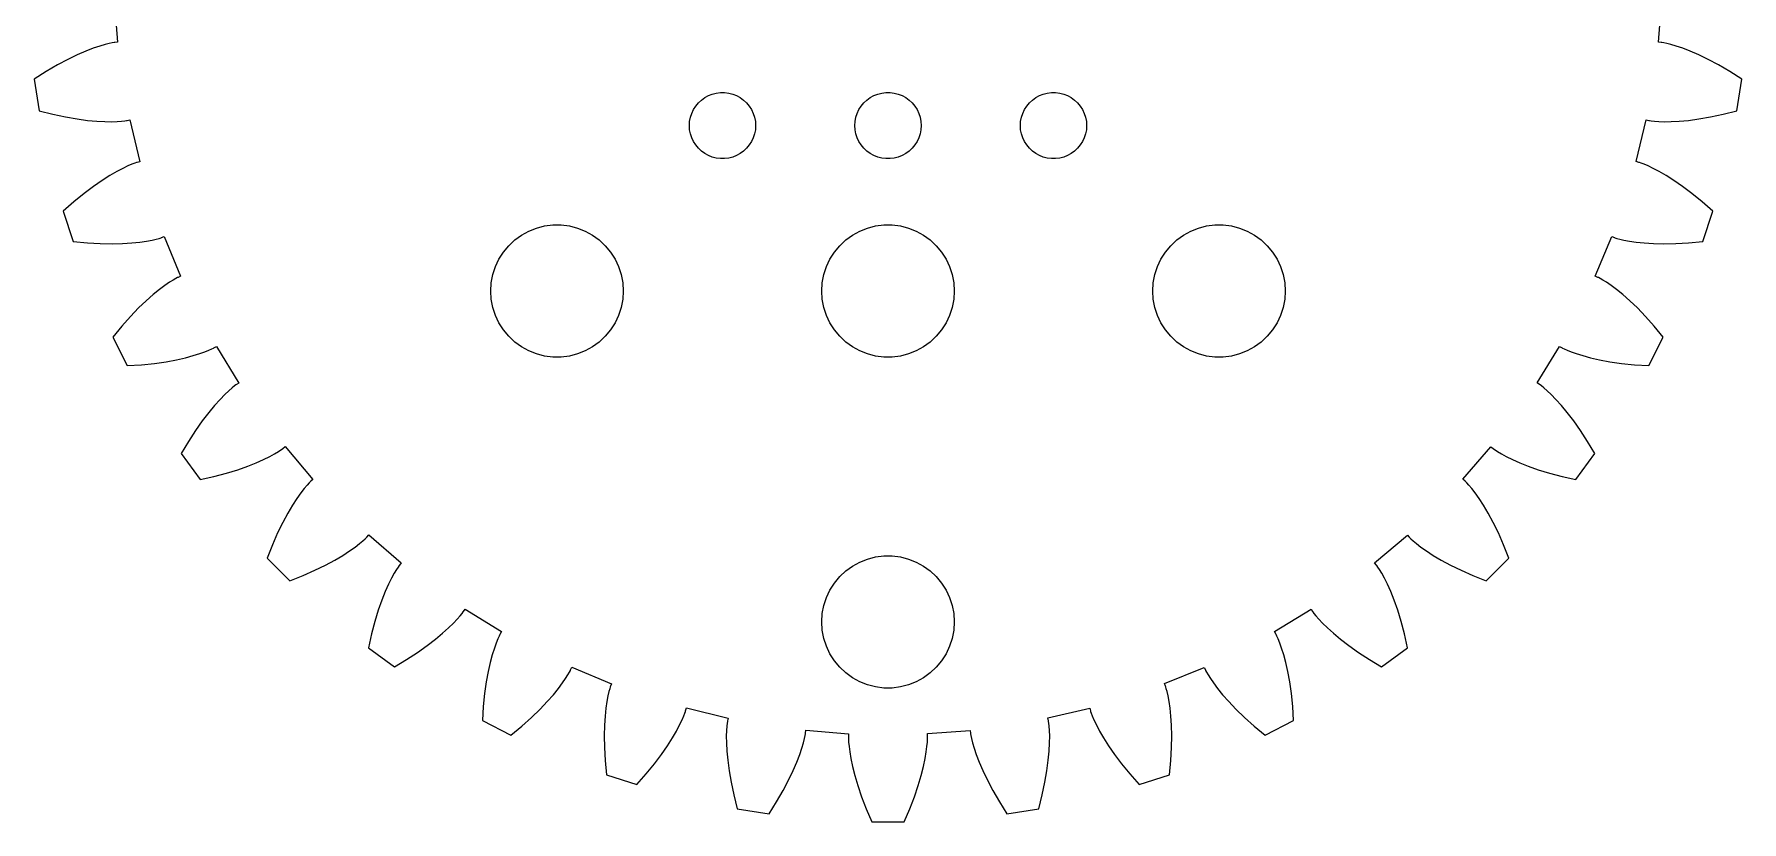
# Model space of a CAD drawing. Header units: metres. Extents: x -39 to 39, y 71 to 259.
# Drawn here: x -38.7 to 38.7, y 180.9 to 216.6 of the extents above; entities that cross this region are included whole.
import ezdxf

# ---------------------------------------------------------------- set-up
doc = ezdxf.new("R2010")
doc.units = ezdxf.units.M

msp = doc.modelspace()

# ---------------------------------------------------------------- linework, layer by layer
for p, q in [((-35.063, 218.216), (-34.9168, 216.276)), ((34.9104, 216.277), (35.0694, 218.216)), ((-36.0118, 215.999), (-36.352, 215.868)), ((-35.7198, 216.098), (-36.0118, 215.999)), ((-35.4778, 216.169), (-35.7198, 216.098)), ((-35.2876, 216.217), (-35.4778, 216.169)), ((-35.1505, 216.246), (-35.2876, 216.217)), ((-35.0676, 216.26), (-35.1505, 216.246)), ((-35.0398, 216.263), (-35.0676, 216.26)), ((-34.9168, 216.276), (-35.0398, 216.263)), ((35.0398, 216.263), (34.9104, 216.277)), ((35.0676, 216.26), (35.0398, 216.263)), ((35.1505, 216.246), (35.0676, 216.26)), ((35.2876, 216.217), (35.1505, 216.246)), ((35.4778, 216.169), (35.2876, 216.217)), ((35.7198, 216.098), (35.4778, 216.169)), ((36.0118, 215.999), (35.7198, 216.098)), ((36.352, 215.868), (36.0118, 215.999)), ((-37.6391, 215.249), (-38.1483, 214.953)), ((-37.1682, 215.497), (-37.6391, 215.249)), ((-36.7382, 215.702), (-37.1682, 215.497)), ((-36.352, 215.868), (-36.7382, 215.702)), ((36.7382, 215.702), (36.352, 215.868)), ((37.1682, 215.497), (36.7382, 215.702)), ((37.6391, 215.249), (37.1682, 215.497)), ((38.1483, 214.953), (37.6391, 215.249)), ((-38.1483, 214.953), (-38.6926, 214.608)), ((-38.6926, 214.608), (-38.465, 213.171)), ((38.6926, 214.608), (38.1483, 214.953)), ((38.465, 213.171), (38.6926, 214.608)), ((-8.59344, 213.527), (-8.45613, 213.656)), ((-8.45613, 213.656), (-8.30373, 213.766)), ((-8.30373, 213.766), (-8.13866, 213.857)), ((-8.13866, 213.857), (-7.96352, 213.927)), ((-7.96352, 213.927), (-7.78107, 213.973)), ((-7.78107, 213.973), (-7.59418, 213.997)), ((-7.59418, 213.997), (-7.40581, 213.997)), ((-7.40581, 213.997), (-7.21892, 213.973)), ((-7.21892, 213.973), (-7.03647, 213.927)), ((-7.03647, 213.927), (-6.86133, 213.857)), ((-6.86133, 213.857), (-6.69626, 213.766)), ((-6.69626, 213.766), (-6.54385, 213.656)), ((-6.54385, 213.656), (-6.40654, 213.527)), ((-1.09344, 213.527), (-0.956131, 213.656)), ((-0.956131, 213.656), (-0.803726, 213.766)), ((-0.803726, 213.766), (-0.638657, 213.857)), ((-0.638657, 213.857), (-0.463516, 213.927)), ((-0.463516, 213.927), (-0.281067, 213.973)), ((-0.281067, 213.973), (-0.094177, 213.997)), ((-0.094177, 213.997), (0.094177, 213.997)), ((0.094177, 213.997), (0.281067, 213.973)), ((0.281067, 213.973), (0.463516, 213.927)), ((0.463516, 213.927), (0.638657, 213.857)), ((0.638657, 213.857), (0.803726, 213.766)), ((0.803726, 213.766), (0.956131, 213.656)), ((0.956131, 213.656), (1.09344, 213.527)), ((6.40654, 213.527), (6.54385, 213.656)), ((6.54385, 213.656), (6.69626, 213.766)), ((6.69626, 213.766), (6.86133, 213.857)), ((6.86133, 213.857), (7.03647, 213.927)), ((7.03647, 213.927), (7.21892, 213.973)), ((7.21892, 213.973), (7.40581, 213.997)), ((7.40581, 213.997), (7.59418, 213.997)), ((7.59418, 213.997), (7.78107, 213.973)), ((7.78107, 213.973), (7.96352, 213.927)), ((7.96352, 213.927), (8.13866, 213.857)), ((8.13866, 213.857), (8.30373, 213.766)), ((8.30373, 213.766), (8.45613, 213.656)), ((8.45613, 213.656), (8.59344, 213.527)), ((-38.465, 213.171), (-37.8407, 213.011)), ((-37.8407, 213.011), (-37.2652, 212.888)), ((-37.2652, 212.888), (-36.7405, 212.797)), ((-8.98816, 212.688), (-8.95287, 212.873)), ((-8.95287, 212.873), (-8.89465, 213.052)), ((-8.89465, 213.052), (-8.81445, 213.223)), ((-8.81445, 213.223), (-8.71352, 213.382)), ((-8.71352, 213.382), (-8.59344, 213.527)), ((-6.40654, 213.527), (-6.28647, 213.382)), ((-6.28647, 213.382), (-6.18553, 213.223)), ((-6.18553, 213.223), (-6.10533, 213.052)), ((-6.10533, 213.052), (-6.04712, 212.873)), ((-6.04712, 212.873), (-6.01183, 212.688)), ((-1.48816, 212.688), (-1.45287, 212.873)), ((-1.45287, 212.873), (-1.39465, 213.052)), ((-1.39465, 213.052), (-1.31445, 213.223)), ((-1.31445, 213.223), (-1.21352, 213.382)), ((-1.21352, 213.382), (-1.09344, 213.527)), ((1.09344, 213.527), (1.21352, 213.382)), ((1.21352, 213.382), (1.31445, 213.223)), ((1.31445, 213.223), (1.39465, 213.052)), ((1.39465, 213.052), (1.45287, 212.873)), ((1.45287, 212.873), (1.48816, 212.688)), ((6.01183, 212.688), (6.04712, 212.873)), ((6.04712, 212.873), (6.10533, 213.052)), ((6.10533, 213.052), (6.18553, 213.223)), ((6.18553, 213.223), (6.28647, 213.382)), ((6.28647, 213.382), (6.40654, 213.527)), ((8.59344, 213.527), (8.71352, 213.382)), ((8.71352, 213.382), (8.81445, 213.223)), ((8.81445, 213.223), (8.89465, 213.052)), ((8.89465, 213.052), (8.95287, 212.873)), ((8.95287, 212.873), (8.98816, 212.688)), ((36.7405, 212.797), (37.2652, 212.888)), ((37.2652, 212.888), (37.8407, 213.011)), ((37.8407, 213.011), (38.465, 213.171)), ((-36.7405, 212.797), (-36.2682, 212.735)), ((-36.2682, 212.735), (-35.8496, 212.696)), ((-35.8496, 212.696), (-35.4857, 212.677)), ((-35.4857, 212.677), (-35.1774, 212.673)), ((-35.1774, 212.673), (-34.9253, 212.68)), ((-34.9253, 212.68), (-34.7296, 212.694)), ((-34.7296, 212.694), (-34.5903, 212.709)), ((-34.5903, 212.709), (-34.5071, 212.721)), ((-34.5071, 212.721), (-34.4795, 212.726)), ((-34.4795, 212.726), (-34.3522, 212.753)), ((-34.3522, 212.753), (-33.9045, 210.86)), ((-9, 212.5), (-8.98816, 212.688)), ((-8.98816, 212.312), (-9, 212.5)), ((-8.95287, 212.127), (-8.98816, 212.312)), ((-8.89465, 211.948), (-8.95287, 212.127)), ((-6.04712, 212.127), (-6.10533, 211.948)), ((-6.01183, 212.312), (-6.04712, 212.127)), ((-6.01183, 212.688), (-6, 212.5)), ((-6, 212.5), (-6.01183, 212.312)), ((-1.5, 212.5), (-1.48816, 212.688)), ((-1.48816, 212.312), (-1.5, 212.5)), ((-1.45287, 212.127), (-1.48816, 212.312)), ((-1.39465, 211.948), (-1.45287, 212.127)), ((1.45287, 212.127), (1.39465, 211.948)), ((1.48816, 212.312), (1.45287, 212.127)), ((1.48816, 212.688), (1.5, 212.5)), ((1.5, 212.5), (1.48816, 212.312)), ((6, 212.5), (6.01183, 212.688)), ((6.01183, 212.312), (6, 212.5)), ((6.04712, 212.127), (6.01183, 212.312)), ((6.10533, 211.948), (6.04712, 212.127)), ((8.95287, 212.127), (8.89465, 211.948)), ((8.98816, 212.312), (8.95287, 212.127)), ((8.98816, 212.688), (9, 212.5)), ((9, 212.5), (8.98816, 212.312)), ((33.8982, 210.862), (34.3585, 212.751)), ((34.3585, 212.751), (34.4795, 212.726)), ((34.4795, 212.726), (34.5071, 212.721)), ((34.5071, 212.721), (34.5903, 212.709)), ((34.5903, 212.709), (34.7296, 212.694)), ((34.7296, 212.694), (34.9253, 212.68)), ((34.9253, 212.68), (35.1774, 212.673)), ((35.1774, 212.673), (35.4857, 212.677)), ((35.4857, 212.677), (35.8496, 212.696)), ((35.8496, 212.696), (36.2682, 212.735)), ((36.2682, 212.735), (36.7405, 212.797)), ((-8.81445, 211.777), (-8.89465, 211.948)), ((-8.71352, 211.618), (-8.81445, 211.777)), ((-8.59344, 211.473), (-8.71352, 211.618)), ((-8.45613, 211.344), (-8.59344, 211.473)), ((-8.30373, 211.234), (-8.45613, 211.344)), ((-6.54385, 211.344), (-6.69626, 211.234)), ((-6.40654, 211.473), (-6.54385, 211.344)), ((-6.28647, 211.618), (-6.40654, 211.473)), ((-6.18553, 211.777), (-6.28647, 211.618)), ((-6.10533, 211.948), (-6.18553, 211.777)), ((-1.31445, 211.777), (-1.39465, 211.948)), ((-1.21352, 211.618), (-1.31445, 211.777)), ((-1.09344, 211.473), (-1.21352, 211.618)), ((-0.956131, 211.344), (-1.09344, 211.473)), ((-0.803726, 211.234), (-0.956131, 211.344)), ((0.956131, 211.344), (0.803726, 211.234)), ((1.09344, 211.473), (0.956131, 211.344)), ((1.21352, 211.618), (1.09344, 211.473)), ((1.31445, 211.777), (1.21352, 211.618)), ((1.39465, 211.948), (1.31445, 211.777)), ((6.18553, 211.777), (6.10533, 211.948)), ((6.28647, 211.618), (6.18553, 211.777)), ((6.40654, 211.473), (6.28647, 211.618)), ((6.54385, 211.344), (6.40654, 211.473)), ((6.69626, 211.234), (6.54385, 211.344)), ((8.45613, 211.344), (8.30373, 211.234)), ((8.59344, 211.473), (8.45613, 211.344)), ((8.71352, 211.618), (8.59344, 211.473)), ((8.81445, 211.777), (8.71352, 211.618)), ((8.89465, 211.948), (8.81445, 211.777)), ((-34.6695, 210.558), (-34.9425, 210.415)), ((-34.4417, 210.666), (-34.6695, 210.558)), ((-34.2613, 210.743), (-34.4417, 210.666)), ((-34.1304, 210.793), (-34.2613, 210.743)), ((-34.0507, 210.82), (-34.1304, 210.793)), ((-34.0238, 210.828), (-34.0507, 210.82)), ((-33.9045, 210.86), (-34.0238, 210.828)), ((-8.13866, 211.143), (-8.30373, 211.234)), ((-7.96352, 211.073), (-8.13866, 211.143)), ((-7.78107, 211.027), (-7.96352, 211.073)), ((-7.59418, 211.003), (-7.78107, 211.027)), ((-7.40581, 211.003), (-7.59418, 211.003)), ((-7.21892, 211.027), (-7.40581, 211.003)), ((-7.03647, 211.073), (-7.21892, 211.027)), ((-6.86133, 211.143), (-7.03647, 211.073)), ((-6.69626, 211.234), (-6.86133, 211.143)), ((-0.638657, 211.143), (-0.803726, 211.234)), ((-0.463516, 211.073), (-0.638657, 211.143)), ((-0.281067, 211.027), (-0.463516, 211.073)), ((-0.094177, 211.003), (-0.281067, 211.027)), ((0.094177, 211.003), (-0.094177, 211.003)), ((0.281067, 211.027), (0.094177, 211.003)), ((0.463516, 211.073), (0.281067, 211.027)), ((0.638657, 211.143), (0.463516, 211.073)), ((0.803726, 211.234), (0.638657, 211.143)), ((6.86133, 211.143), (6.69626, 211.234)), ((7.03647, 211.073), (6.86133, 211.143)), ((7.21892, 211.027), (7.03647, 211.073)), ((7.40581, 211.003), (7.21892, 211.027)), ((7.59418, 211.003), (7.40581, 211.003)), ((7.78107, 211.027), (7.59418, 211.003)), ((7.96352, 211.073), (7.78107, 211.027)), ((8.13866, 211.143), (7.96352, 211.073)), ((8.30373, 211.234), (8.13866, 211.143)), ((34.0238, 210.828), (33.8982, 210.862)), ((34.0507, 210.82), (34.0238, 210.828)), ((34.1304, 210.793), (34.0507, 210.82)), ((34.2613, 210.743), (34.1304, 210.793)), ((34.4417, 210.666), (34.2613, 210.743)), ((34.6695, 210.558), (34.4417, 210.666)), ((34.9425, 210.415), (34.6695, 210.558)), ((-36.0061, 209.738), (-36.4324, 209.419)), ((-35.6136, 210.008), (-36.0061, 209.738)), ((-35.2581, 210.232), (-35.6136, 210.008)), ((-34.9425, 210.415), (-35.2581, 210.232)), ((35.2581, 210.232), (34.9425, 210.415)), ((35.6136, 210.008), (35.2581, 210.232)), ((36.0061, 209.738), (35.6136, 210.008)), ((36.4324, 209.419), (36.0061, 209.738)), ((-36.8892, 209.048), (-37.3728, 208.622)), ((-36.4324, 209.419), (-36.8892, 209.048)), ((36.8892, 209.048), (36.4324, 209.419)), ((37.3728, 208.622), (36.8892, 209.048)), ((-37.3728, 208.622), (-36.9232, 207.238)), ((36.9232, 207.238), (37.3728, 208.622)), ((-33.0238, 207.387), (-32.9435, 207.412)), ((-32.9435, 207.412), (-32.9171, 207.422)), ((-32.9171, 207.422), (-32.7955, 207.468)), ((-32.7955, 207.468), (-32.0573, 205.669)), ((-16.9123, 207.312), (-16.6075, 207.533)), ((-16.6075, 207.533), (-16.2773, 207.714)), ((-16.2773, 207.714), (-15.927, 207.853)), ((-15.927, 207.853), (-15.5621, 207.947)), ((-15.5621, 207.947), (-15.1884, 207.994)), ((-15.1884, 207.994), (-14.8116, 207.994)), ((-14.8116, 207.994), (-14.4379, 207.947)), ((-14.4379, 207.947), (-14.0729, 207.853)), ((-14.0729, 207.853), (-13.7227, 207.714)), ((-13.7227, 207.714), (-13.3925, 207.533)), ((-13.3925, 207.533), (-13.0877, 207.312)), ((-1.91226, 207.312), (-1.60747, 207.533)), ((-1.60747, 207.533), (-1.27733, 207.714)), ((-1.27733, 207.714), (-0.927048, 207.853)), ((-0.927048, 207.853), (-0.562134, 207.947)), ((-0.562134, 207.947), (-0.18837, 207.994)), ((-0.18837, 207.994), (0.18837, 207.994)), ((0.18837, 207.994), (0.562134, 207.947)), ((0.562134, 207.947), (0.927048, 207.853)), ((0.927048, 207.853), (1.27733, 207.714)), ((1.27733, 207.714), (1.60747, 207.533)), ((1.60747, 207.533), (1.91226, 207.312)), ((13.0877, 207.312), (13.3925, 207.533)), ((13.3925, 207.533), (13.7227, 207.714)), ((13.7227, 207.714), (14.0729, 207.853)), ((14.0729, 207.853), (14.4379, 207.947)), ((14.4379, 207.947), (14.8116, 207.994)), ((14.8116, 207.994), (15.1884, 207.994)), ((15.1884, 207.994), (15.5621, 207.947)), ((15.5621, 207.947), (15.927, 207.853)), ((15.927, 207.853), (16.2773, 207.714)), ((16.2773, 207.714), (16.6075, 207.533)), ((16.6075, 207.533), (16.9123, 207.312)), ((32.0513, 205.671), (32.8016, 207.466)), ((32.8016, 207.466), (32.9171, 207.422)), ((32.9171, 207.422), (32.9435, 207.412)), ((32.9435, 207.412), (33.0238, 207.387)), ((-36.9232, 207.238), (-36.2815, 207.178)), ((-36.2815, 207.178), (-35.6938, 207.146)), ((-35.6938, 207.146), (-35.1614, 207.138)), ((-35.1614, 207.138), (-34.6851, 207.15)), ((-34.6851, 207.15), (-34.2656, 207.178)), ((-34.2656, 207.178), (-33.9033, 207.216)), ((-33.9033, 207.216), (-33.5982, 207.261)), ((-33.5982, 207.261), (-33.3503, 207.307)), ((-33.3503, 207.307), (-33.159, 207.351)), ((-33.159, 207.351), (-33.0238, 207.387)), ((-17.6289, 206.445), (-17.427, 206.763)), ((-17.427, 206.763), (-17.1869, 207.054)), ((-17.1869, 207.054), (-16.9123, 207.312)), ((-13.0877, 207.312), (-12.8131, 207.054)), ((-12.8131, 207.054), (-12.5729, 206.763)), ((-12.5729, 206.763), (-12.3711, 206.445)), ((-2.62891, 206.445), (-2.42705, 206.763)), ((-2.42705, 206.763), (-2.1869, 207.054)), ((-2.1869, 207.054), (-1.91226, 207.312)), ((1.91226, 207.312), (2.1869, 207.054)), ((2.1869, 207.054), (2.42705, 206.763)), ((2.42705, 206.763), (2.62891, 206.445)), ((12.3711, 206.445), (12.5729, 206.763)), ((12.5729, 206.763), (12.8131, 207.054)), ((12.8131, 207.054), (13.0877, 207.312)), ((16.9123, 207.312), (17.1869, 207.054)), ((17.1869, 207.054), (17.427, 206.763)), ((17.427, 206.763), (17.6289, 206.445)), ((33.0238, 207.387), (33.159, 207.351)), ((33.159, 207.351), (33.3503, 207.307)), ((33.3503, 207.307), (33.5982, 207.261)), ((33.5982, 207.261), (33.9033, 207.216)), ((33.9033, 207.216), (34.2656, 207.178)), ((34.2656, 207.178), (34.6851, 207.15)), ((34.6851, 207.15), (35.1614, 207.138)), ((35.1614, 207.138), (35.6938, 207.146)), ((35.6938, 207.146), (36.2815, 207.178)), ((36.2815, 207.178), (36.9232, 207.238)), ((-17.9057, 205.746), (-17.7893, 206.104)), ((-17.7893, 206.104), (-17.6289, 206.445)), ((-12.3711, 206.445), (-12.2107, 206.104)), ((-12.2107, 206.104), (-12.0942, 205.746)), ((-2.90575, 205.746), (-2.78932, 206.104)), ((-2.78932, 206.104), (-2.62891, 206.445)), ((2.62891, 206.445), (2.78932, 206.104)), ((2.78932, 206.104), (2.90575, 205.746)), ((12.0942, 205.746), (12.2107, 206.104)), ((12.2107, 206.104), (12.3711, 206.445)), ((17.6289, 206.445), (17.7893, 206.104)), ((17.7893, 206.104), (17.9057, 205.746)), ((-32.7656, 205.251), (-33.0128, 205.066)), ((-32.5575, 205.393), (-32.7656, 205.251)), ((-32.3914, 205.497), (-32.5575, 205.393)), ((-32.2699, 205.567), (-32.3914, 205.497)), ((-32.1954, 205.606), (-32.2699, 205.567)), ((-32.1701, 205.618), (-32.1954, 205.606)), ((-32.0573, 205.669), (-32.1701, 205.618)), ((-18, 205), (-17.9763, 205.376)), ((-17.9763, 205.376), (-17.9057, 205.746)), ((-12.0942, 205.746), (-12.0237, 205.376)), ((-12.0237, 205.376), (-12, 205)), ((-3, 205), (-2.97633, 205.376)), ((-2.97633, 205.376), (-2.90575, 205.746)), ((2.90575, 205.746), (2.97633, 205.376)), ((2.97633, 205.376), (3, 205)), ((12, 205), (12.0237, 205.376)), ((12.0237, 205.376), (12.0942, 205.746)), ((17.9057, 205.746), (17.9763, 205.376)), ((17.9763, 205.376), (18, 205)), ((32.1701, 205.618), (32.0513, 205.671)), ((32.1954, 205.606), (32.1701, 205.618)), ((32.2699, 205.567), (32.1954, 205.606)), ((32.3914, 205.497), (32.2699, 205.567)), ((32.5575, 205.393), (32.3914, 205.497)), ((32.7656, 205.251), (32.5575, 205.393)), ((33.0128, 205.066), (32.7656, 205.251)), ((-33.6121, 204.56), (-33.9575, 204.232)), ((-33.2961, 204.837), (-33.6121, 204.56)), ((-33.0128, 205.066), (-33.2961, 204.837)), ((-17.9763, 204.624), (-18, 205)), ((-17.9057, 204.254), (-17.9763, 204.624)), ((-12.0237, 204.624), (-12.0942, 204.254)), ((-12, 205), (-12.0237, 204.624)), ((-2.97633, 204.624), (-3, 205)), ((-2.90575, 204.254), (-2.97633, 204.624)), ((2.97633, 204.624), (2.90575, 204.254)), ((3, 205), (2.97633, 204.624)), ((12.0237, 204.624), (12, 205)), ((12.0942, 204.254), (12.0237, 204.624)), ((17.9763, 204.624), (17.9057, 204.254)), ((18, 205), (17.9763, 204.624)), ((33.2961, 204.837), (33.0128, 205.066)), ((33.6121, 204.56), (33.2961, 204.837)), ((33.9575, 204.232), (33.6121, 204.56)), ((-34.3286, 203.85), (-34.7217, 203.412)), ((-33.9575, 204.232), (-34.3286, 203.85)), ((-17.7893, 203.896), (-17.9057, 204.254)), ((-17.6289, 203.555), (-17.7893, 203.896)), ((-17.427, 203.237), (-17.6289, 203.555)), ((-12.3711, 203.555), (-12.5729, 203.237)), ((-12.2107, 203.896), (-12.3711, 203.555)), ((-12.0942, 204.254), (-12.2107, 203.896)), ((-2.78932, 203.896), (-2.90575, 204.254)), ((-2.62891, 203.555), (-2.78932, 203.896)), ((-2.42705, 203.237), (-2.62891, 203.555)), ((2.62891, 203.555), (2.42705, 203.237)), ((2.78932, 203.896), (2.62891, 203.555)), ((2.90575, 204.254), (2.78932, 203.896)), ((12.2107, 203.896), (12.0942, 204.254)), ((12.3711, 203.555), (12.2107, 203.896)), ((12.5729, 203.237), (12.3711, 203.555)), ((17.6289, 203.555), (17.427, 203.237)), ((17.7893, 203.896), (17.6289, 203.555)), ((17.9057, 204.254), (17.7893, 203.896)), ((34.3286, 203.85), (33.9575, 204.232)), ((34.7217, 203.412), (34.3286, 203.85)), ((-34.7217, 203.412), (-35.1327, 202.915)), ((-35.1327, 202.915), (-34.4722, 201.619)), ((-17.1869, 202.946), (-17.427, 203.237)), ((-16.9123, 202.688), (-17.1869, 202.946)), ((-12.8131, 202.946), (-13.0877, 202.688)), ((-12.5729, 203.237), (-12.8131, 202.946)), ((-2.1869, 202.946), (-2.42705, 203.237)), ((-1.91226, 202.688), (-2.1869, 202.946)), ((2.1869, 202.946), (1.91226, 202.688)), ((2.42705, 203.237), (2.1869, 202.946)), ((12.8131, 202.946), (12.5729, 203.237)), ((13.0877, 202.688), (12.8131, 202.946)), ((17.1869, 202.946), (16.9123, 202.688)), ((17.427, 203.237), (17.1869, 202.946)), ((34.4722, 201.619), (35.1327, 202.915)), ((35.1327, 202.915), (34.7217, 203.412)), ((-31.8379, 201.975), (-31.4861, 202.07)), ((-31.4861, 202.07), (-31.1917, 202.162)), ((-31.1917, 202.162), (-30.9541, 202.246)), ((-30.9541, 202.246), (-30.772, 202.319)), ((-30.772, 202.319), (-30.6441, 202.377)), ((-30.6441, 202.377), (-30.5688, 202.414)), ((-30.5688, 202.414), (-30.5441, 202.427)), ((-30.5441, 202.427), (-30.4313, 202.492)), ((-30.4313, 202.492), (-29.4207, 200.83)), ((-16.6075, 202.467), (-16.9123, 202.688)), ((-16.2773, 202.286), (-16.6075, 202.467)), ((-15.927, 202.147), (-16.2773, 202.286)), ((-15.5621, 202.053), (-15.927, 202.147)), ((-15.1884, 202.006), (-15.5621, 202.053)), ((-14.8116, 202.006), (-15.1884, 202.006)), ((-14.4379, 202.053), (-14.8116, 202.006)), ((-14.0729, 202.147), (-14.4379, 202.053)), ((-13.7227, 202.286), (-14.0729, 202.147)), ((-13.3925, 202.467), (-13.7227, 202.286)), ((-13.0877, 202.688), (-13.3925, 202.467)), ((-1.60747, 202.467), (-1.91226, 202.688)), ((-1.27733, 202.286), (-1.60747, 202.467)), ((-0.927048, 202.147), (-1.27733, 202.286)), ((-0.562134, 202.053), (-0.927048, 202.147)), ((-0.18837, 202.006), (-0.562134, 202.053)), ((0.18837, 202.006), (-0.18837, 202.006)), ((0.562134, 202.053), (0.18837, 202.006)), ((0.927048, 202.147), (0.562134, 202.053)), ((1.27733, 202.286), (0.927048, 202.147)), ((1.60747, 202.467), (1.27733, 202.286)), ((1.91226, 202.688), (1.60747, 202.467)), ((13.3925, 202.467), (13.0877, 202.688)), ((13.7227, 202.286), (13.3925, 202.467)), ((14.0729, 202.147), (13.7227, 202.286)), ((14.4379, 202.053), (14.0729, 202.147)), ((14.8116, 202.006), (14.4379, 202.053)), ((15.1884, 202.006), (14.8116, 202.006)), ((15.5621, 202.053), (15.1884, 202.006)), ((15.927, 202.147), (15.5621, 202.053)), ((16.2773, 202.286), (15.927, 202.147)), ((16.6075, 202.467), (16.2773, 202.286)), ((16.9123, 202.688), (16.6075, 202.467)), ((29.4152, 200.834), (30.437, 202.489)), ((30.437, 202.489), (30.5441, 202.427)), ((30.5441, 202.427), (30.5688, 202.414)), ((30.5688, 202.414), (30.6441, 202.377)), ((30.6441, 202.377), (30.772, 202.319)), ((30.772, 202.319), (30.9541, 202.246)), ((30.9541, 202.246), (31.1917, 202.162)), ((31.1917, 202.162), (31.4861, 202.07)), ((31.4861, 202.07), (31.8379, 201.975)), ((-34.4722, 201.619), (-33.8289, 201.66)), ((-33.8289, 201.66), (-33.2435, 201.72)), ((-33.2435, 201.72), (-32.7164, 201.796)), ((-32.7164, 201.796), (-32.2479, 201.883)), ((-32.2479, 201.883), (-31.8379, 201.975)), ((31.8379, 201.975), (32.2479, 201.883)), ((32.2479, 201.883), (32.7164, 201.796)), ((32.7164, 201.796), (33.2435, 201.72)), ((33.2435, 201.72), (33.8289, 201.66)), ((33.8289, 201.66), (34.4722, 201.619)), ((-29.8716, 200.48), (-30.0549, 200.306)), ((-29.7239, 200.609), (-29.8716, 200.48)), ((-29.6148, 200.697), (-29.7239, 200.609)), ((-29.5473, 200.747), (-29.6148, 200.697)), ((-29.5243, 200.763), (-29.5473, 200.747)), ((-29.4207, 200.83), (-29.5243, 200.763)), ((29.5243, 200.763), (29.4152, 200.834)), ((29.5473, 200.747), (29.5243, 200.763)), ((29.6148, 200.697), (29.5473, 200.747)), ((29.7239, 200.609), (29.6148, 200.697)), ((29.8716, 200.48), (29.7239, 200.609)), ((30.0549, 200.306), (29.8716, 200.48)), ((-30.5141, 199.815), (-30.7829, 199.492)), ((-30.2702, 200.086), (-30.5141, 199.815)), ((-30.0549, 200.306), (-30.2702, 200.086)), ((30.2702, 200.086), (30.0549, 200.306)), ((30.5141, 199.815), (30.2702, 200.086)), ((30.7829, 199.492), (30.5141, 199.815)), ((-31.0728, 199.114), (-31.3796, 198.679)), ((-30.7829, 199.492), (-31.0728, 199.114)), ((31.0728, 199.114), (30.7829, 199.492)), ((31.3796, 198.679), (31.0728, 199.114)), ((-31.6993, 198.184), (-32.0275, 197.63)), ((-31.3796, 198.679), (-31.6993, 198.184)), ((31.6993, 198.184), (31.3796, 198.679)), ((32.0275, 197.63), (31.6993, 198.184)), ((-32.0275, 197.63), (-31.1724, 196.453)), ((-28.6263, 197.217), (-28.2935, 197.365)), ((-28.2935, 197.365), (-28.0172, 197.502)), ((-28.0172, 197.502), (-27.7957, 197.622)), ((-27.7957, 197.622), (-27.6273, 197.723)), ((-27.6273, 197.723), (-27.5099, 197.8)), ((-27.5099, 197.8), (-27.4413, 197.848)), ((-27.4413, 197.848), (-27.4191, 197.865)), ((-27.4191, 197.865), (-27.3178, 197.947)), ((-27.3178, 197.947), (-26.0597, 196.464)), ((26.0549, 196.468), (27.3229, 197.943)), ((27.3229, 197.943), (27.4191, 197.865)), ((27.4191, 197.865), (27.4413, 197.848)), ((27.4413, 197.848), (27.5099, 197.8)), ((27.5099, 197.8), (27.6273, 197.723)), ((27.6273, 197.723), (27.7957, 197.622)), ((27.7957, 197.622), (28.0172, 197.502)), ((28.0172, 197.502), (28.2935, 197.365)), ((28.2935, 197.365), (28.6263, 197.217)), ((31.1724, 196.453), (32.0275, 197.63)), ((-31.1724, 196.453), (-30.5434, 196.594)), ((-30.5434, 196.594), (-29.9747, 196.745)), ((-29.9747, 196.745), (-29.4659, 196.902)), ((-29.4659, 196.902), (-29.0167, 197.061)), ((-29.0167, 197.061), (-28.6263, 197.217)), ((28.6263, 197.217), (29.0167, 197.061)), ((29.0167, 197.061), (29.4659, 196.902)), ((29.4659, 196.902), (29.9747, 196.745)), ((29.9747, 196.745), (30.5434, 196.594)), ((30.5434, 196.594), (31.1724, 196.453)), ((-26.6041, 195.847), (-26.7823, 195.596)), ((-26.4502, 196.047), (-26.6041, 195.847)), ((-26.3245, 196.198), (-26.4502, 196.047)), ((-26.2305, 196.302), (-26.3245, 196.198)), ((-26.1717, 196.362), (-26.2305, 196.302)), ((-26.1514, 196.381), (-26.1717, 196.362)), ((-26.0597, 196.464), (-26.1514, 196.381)), ((26.1514, 196.381), (26.0549, 196.468)), ((26.1717, 196.362), (26.1514, 196.381)), ((26.2305, 196.302), (26.1717, 196.362)), ((26.3245, 196.198), (26.2305, 196.302)), ((26.4502, 196.047), (26.3245, 196.198)), ((26.6041, 195.847), (26.4502, 196.047)), ((26.7823, 195.596), (26.6041, 195.847)), ((-26.9809, 195.29), (-27.1958, 194.929)), ((-26.7823, 195.596), (-26.9809, 195.29)), ((26.9809, 195.29), (26.7823, 195.596)), ((27.1958, 194.929), (26.9809, 195.29)), ((-27.4229, 194.51), (-27.6578, 194.032)), ((-27.1958, 194.929), (-27.4229, 194.51)), ((27.4229, 194.51), (27.1958, 194.929)), ((27.6578, 194.032), (27.4229, 194.51)), ((-27.8963, 193.494), (-28.1337, 192.895)), ((-27.6578, 194.032), (-27.8963, 193.494)), ((-24.1527, 193.396), (-23.9529, 193.55)), ((-23.9529, 193.55), (-23.8023, 193.676)), ((-23.8023, 193.676), (-23.6983, 193.77)), ((-23.6983, 193.77), (-23.6382, 193.828)), ((-23.6382, 193.828), (-23.6189, 193.849)), ((-23.6189, 193.849), (-23.5317, 193.945)), ((-23.5317, 193.945), (-22.057, 192.677)), ((22.0529, 192.682), (23.536, 193.94)), ((23.536, 193.94), (23.6189, 193.849)), ((23.6189, 193.849), (23.6382, 193.828)), ((23.6382, 193.828), (23.6983, 193.77)), ((23.6983, 193.77), (23.8023, 193.676)), ((23.8023, 193.676), (23.9529, 193.55)), ((23.9529, 193.55), (24.1527, 193.396)), ((27.8963, 193.494), (27.6578, 194.032)), ((28.1337, 192.895), (27.8963, 193.494)), ((-28.1337, 192.895), (-27.105, 191.866)), ((-25.4899, 192.577), (-25.071, 192.804)), ((-25.071, 192.804), (-24.7098, 193.019)), ((-24.7098, 193.019), (-24.4043, 193.218)), ((-24.4043, 193.218), (-24.1527, 193.396)), ((-1.60747, 192.533), (-1.27733, 192.714)), ((-1.27733, 192.714), (-0.927048, 192.853)), ((-0.927048, 192.853), (-0.562134, 192.947)), ((-0.562134, 192.947), (-0.18837, 192.994)), ((-0.18837, 192.994), (0.18837, 192.994)), ((0.18837, 192.994), (0.562134, 192.947)), ((0.562134, 192.947), (0.927048, 192.853)), ((0.927048, 192.853), (1.27733, 192.714)), ((1.27733, 192.714), (1.60747, 192.533)), ((24.1527, 193.396), (24.4043, 193.218)), ((24.4043, 193.218), (24.7098, 193.019)), ((24.7098, 193.019), (25.071, 192.804)), ((25.071, 192.804), (25.4899, 192.577)), ((27.105, 191.866), (28.1337, 192.895)), ((-27.105, 191.866), (-26.5058, 192.104)), ((-26.5058, 192.104), (-25.9677, 192.342)), ((-25.9677, 192.342), (-25.4899, 192.577)), ((-22.4982, 191.983), (-22.6349, 191.706)), ((-22.3775, 192.204), (-22.4982, 191.983)), ((-22.2769, 192.373), (-22.3775, 192.204)), ((-22.2003, 192.49), (-22.2769, 192.373)), ((-22.1517, 192.559), (-22.2003, 192.49)), ((-22.1346, 192.581), (-22.1517, 192.559)), ((-22.057, 192.677), (-22.1346, 192.581)), ((-2.42705, 191.763), (-2.1869, 192.054)), ((-2.1869, 192.054), (-1.91226, 192.312)), ((-1.91226, 192.312), (-1.60747, 192.533)), ((1.60747, 192.533), (1.91226, 192.312)), ((1.91226, 192.312), (2.1869, 192.054)), ((2.1869, 192.054), (2.42705, 191.763)), ((22.1346, 192.581), (22.0529, 192.682)), ((22.1517, 192.559), (22.1346, 192.581)), ((22.2003, 192.49), (22.1517, 192.559)), ((22.2769, 192.373), (22.2003, 192.49)), ((22.3775, 192.204), (22.2769, 192.373)), ((22.4982, 191.983), (22.3775, 192.204)), ((22.6349, 191.706), (22.4982, 191.983)), ((25.4899, 192.577), (25.9677, 192.342)), ((25.9677, 192.342), (26.5058, 192.104)), ((26.5058, 192.104), (27.105, 191.866)), ((-22.7832, 191.374), (-22.939, 190.983)), ((-22.6349, 191.706), (-22.7832, 191.374)), ((-2.78932, 191.104), (-2.62891, 191.445)), ((-2.62891, 191.445), (-2.42705, 191.763)), ((2.42705, 191.763), (2.62891, 191.445)), ((2.62891, 191.445), (2.78932, 191.104)), ((22.7832, 191.374), (22.6349, 191.706)), ((22.939, 190.983), (22.7832, 191.374)), ((-23.0978, 190.534), (-23.2551, 190.025)), ((-22.939, 190.983), (-23.0978, 190.534)), ((-19.3912, 190.276), (-19.3032, 190.385)), ((-19.3032, 190.385), (-19.253, 190.453)), ((-19.253, 190.453), (-19.2371, 190.476)), ((-19.2371, 190.476), (-19.1661, 190.585)), ((-19.1661, 190.585), (-17.5112, 189.563)), ((-3, 190), (-2.97633, 190.376)), ((-2.97633, 190.376), (-2.90575, 190.746)), ((-2.90575, 190.746), (-2.78932, 191.104)), ((2.78932, 191.104), (2.90575, 190.746)), ((2.90575, 190.746), (2.97633, 190.376)), ((2.97633, 190.376), (3, 190)), ((17.5079, 189.569), (19.1696, 190.579)), ((19.1696, 190.579), (19.2371, 190.476)), ((19.2371, 190.476), (19.253, 190.453)), ((19.253, 190.453), (19.3032, 190.385)), ((19.3032, 190.385), (19.3912, 190.276)), ((23.0978, 190.534), (22.939, 190.983)), ((23.2551, 190.025), (23.0978, 190.534)), ((-23.2551, 190.025), (-23.4064, 189.457)), ((-20.1848, 189.486), (-19.9142, 189.73)), ((-19.9142, 189.73), (-19.6936, 189.945)), ((-19.6936, 189.945), (-19.5202, 190.128)), ((-19.5202, 190.128), (-19.3912, 190.276)), ((-2.97633, 189.624), (-3, 190)), ((-2.90575, 189.254), (-2.97633, 189.624)), ((2.97633, 189.624), (2.90575, 189.254)), ((3, 190), (2.97633, 189.624)), ((19.3912, 190.276), (19.5202, 190.128)), ((19.5202, 190.128), (19.6936, 189.945)), ((19.6936, 189.945), (19.9142, 189.73)), ((19.9142, 189.73), (20.1848, 189.486)), ((23.4064, 189.457), (23.2551, 190.025)), ((-23.4064, 189.457), (-23.5472, 188.828)), ((-23.5472, 188.828), (-22.3703, 187.972)), ((-21.3214, 188.62), (-20.8862, 188.927)), ((-20.8862, 188.927), (-20.508, 189.217)), ((-20.508, 189.217), (-20.1848, 189.486)), ((-17.7538, 189.046), (-17.8384, 188.808)), ((-17.6808, 189.228), (-17.7538, 189.046)), ((-17.6235, 189.356), (-17.6808, 189.228)), ((-17.5862, 189.431), (-17.6235, 189.356)), ((-17.5728, 189.456), (-17.5862, 189.431)), ((-17.5112, 189.563), (-17.5728, 189.456)), ((-2.78932, 188.896), (-2.90575, 189.254)), ((-2.62891, 188.555), (-2.78932, 188.896)), ((2.78932, 188.896), (2.62891, 188.555)), ((2.90575, 189.254), (2.78932, 188.896)), ((17.5728, 189.456), (17.5079, 189.569)), ((17.5862, 189.431), (17.5728, 189.456)), ((17.6235, 189.356), (17.5862, 189.431)), ((17.6808, 189.228), (17.6235, 189.356)), ((17.7538, 189.046), (17.6808, 189.228)), ((17.8384, 188.808), (17.7538, 189.046)), ((20.1848, 189.486), (20.508, 189.217)), ((20.508, 189.217), (20.8862, 188.927)), ((20.8862, 188.927), (21.3214, 188.62)), ((22.3703, 187.972), (23.5472, 188.828)), ((23.5472, 188.828), (23.4064, 189.457)), ((-22.3703, 187.972), (-21.8155, 188.301)), ((-21.8155, 188.301), (-21.3214, 188.62)), ((-18.0246, 188.162), (-18.1174, 187.752)), ((-17.9301, 188.514), (-18.0246, 188.162)), ((-17.8384, 188.808), (-17.9301, 188.514)), ((-2.42705, 188.237), (-2.62891, 188.555)), ((-2.1869, 187.946), (-2.42705, 188.237)), ((2.42705, 188.237), (2.1869, 187.946)), ((2.62891, 188.555), (2.42705, 188.237)), ((17.9301, 188.514), (17.8384, 188.808)), ((18.0246, 188.162), (17.9301, 188.514)), ((18.1174, 187.752), (18.0246, 188.162)), ((21.3214, 188.62), (21.8155, 188.301)), ((21.8155, 188.301), (22.3703, 187.972)), ((-18.2039, 187.284), (-18.2797, 186.756)), ((-18.1174, 187.752), (-18.2039, 187.284)), ((-14.7495, 187.234), (-14.6069, 187.443)), ((-14.6069, 187.443), (-14.5026, 187.609)), ((-14.5026, 187.609), (-14.4328, 187.73)), ((-14.4328, 187.73), (-14.3938, 187.805)), ((-14.3938, 187.805), (-14.3817, 187.83)), ((-14.3817, 187.83), (-14.3286, 187.949)), ((-14.3286, 187.949), (-12.5342, 187.198)), ((-1.91226, 187.688), (-2.1869, 187.946)), ((-1.60747, 187.467), (-1.91226, 187.688)), ((-1.27733, 187.286), (-1.60747, 187.467)), ((-0.927048, 187.147), (-1.27733, 187.286)), ((1.27733, 187.286), (0.927048, 187.147)), ((1.60747, 187.467), (1.27733, 187.286)), ((1.91226, 187.688), (1.60747, 187.467)), ((2.1869, 187.946), (1.91226, 187.688)), ((12.5319, 187.204), (14.3312, 187.943)), ((14.3312, 187.943), (14.3817, 187.83)), ((14.3817, 187.83), (14.3938, 187.805)), ((14.3938, 187.805), (14.4328, 187.73)), ((14.4328, 187.73), (14.5026, 187.609)), ((14.5026, 187.609), (14.6069, 187.443)), ((14.6069, 187.443), (14.7495, 187.234)), ((18.2039, 187.284), (18.1174, 187.752)), ((18.2797, 186.756), (18.2039, 187.284)), ((-18.2797, 186.756), (-18.3402, 186.171)), ((-15.44, 186.388), (-15.1628, 186.704)), ((-15.1628, 186.704), (-14.9337, 186.987)), ((-14.9337, 186.987), (-14.7495, 187.234)), ((-12.693, 186.65), (-12.7393, 186.402)), ((-12.6493, 186.841), (-12.693, 186.65)), ((-12.6127, 186.976), (-12.6493, 186.841)), ((-12.5876, 187.056), (-12.6127, 186.976)), ((-12.5783, 187.083), (-12.5876, 187.056)), ((-12.5342, 187.198), (-12.5783, 187.083)), ((-0.562134, 187.053), (-0.927048, 187.147)), ((-0.18837, 187.006), (-0.562134, 187.053)), ((0.18837, 187.006), (-0.18837, 187.006)), ((0.562134, 187.053), (0.18837, 187.006)), ((0.927048, 187.147), (0.562134, 187.053)), ((12.5783, 187.083), (12.5319, 187.204)), ((12.5876, 187.056), (12.5783, 187.083)), ((12.6127, 186.976), (12.5876, 187.056)), ((12.6493, 186.841), (12.6127, 186.976)), ((12.693, 186.65), (12.6493, 186.841)), ((12.7393, 186.402), (12.693, 186.65)), ((14.7495, 187.234), (14.9337, 186.987)), ((14.9337, 186.987), (15.1628, 186.704)), ((15.1628, 186.704), (15.44, 186.388)), ((18.3402, 186.171), (18.2797, 186.756)), ((-18.3402, 186.171), (-18.3809, 185.528)), ((-16.15, 185.671), (-15.7682, 186.042)), ((-15.7682, 186.042), (-15.44, 186.388)), ((-12.8221, 185.734), (-12.8496, 185.315)), ((-12.7838, 186.097), (-12.8221, 185.734)), ((-12.7393, 186.402), (-12.7838, 186.097)), ((-9.33398, 185.558), (-9.2569, 185.739)), ((-9.2569, 185.739), (-9.20697, 185.87)), ((-9.20697, 185.87), (-9.18008, 185.949)), ((-9.18008, 185.949), (-9.17209, 185.976)), ((-9.17209, 185.976), (-9.13821, 186.102)), ((-9.13821, 186.102), (-7.24858, 185.641)), ((7.24725, 185.648), (9.13991, 186.096)), ((9.13991, 186.096), (9.17209, 185.976)), ((9.17209, 185.976), (9.18008, 185.949)), ((9.18008, 185.949), (9.20697, 185.87)), ((9.20697, 185.87), (9.2569, 185.739)), ((9.2569, 185.739), (9.33398, 185.558)), ((12.7838, 186.097), (12.7393, 186.402)), ((12.8221, 185.734), (12.7838, 186.097)), ((12.8496, 185.315), (12.8221, 185.734)), ((15.44, 186.388), (15.7682, 186.042)), ((15.7682, 186.042), (16.15, 185.671)), ((18.3809, 185.528), (18.3402, 186.171)), ((-18.3809, 185.528), (-17.0846, 184.867)), ((-17.0846, 184.867), (-16.5881, 185.278)), ((-16.5881, 185.278), (-16.15, 185.671)), ((-12.8496, 185.315), (-12.8618, 184.839)), ((-9.7675, 184.742), (-9.58549, 185.057)), ((-9.58549, 185.057), (-9.44223, 185.33)), ((-9.44223, 185.33), (-9.33398, 185.558)), ((-7.31955, 185.075), (-7.32652, 184.823)), ((-7.30634, 185.27), (-7.31955, 185.075)), ((-7.29138, 185.41), (-7.30634, 185.27)), ((-7.27916, 185.493), (-7.29138, 185.41)), ((-7.27411, 185.52), (-7.27916, 185.493)), ((-7.24858, 185.641), (-7.27411, 185.52)), ((-3.74036, 184.932), (-3.73665, 184.96)), ((-3.73665, 184.96), (-3.72285, 185.09)), ((-3.72285, 185.09), (-1.78448, 184.931)), ((1.78416, 184.937), (3.72354, 185.083)), ((3.72354, 185.083), (3.73665, 184.96)), ((3.73665, 184.96), (3.74036, 184.932)), ((7.27411, 185.52), (7.24725, 185.648)), ((7.27916, 185.493), (7.27411, 185.52)), ((7.29138, 185.41), (7.27916, 185.493)), ((7.30634, 185.27), (7.29138, 185.41)), ((7.31955, 185.075), (7.30634, 185.27)), ((7.32652, 184.823), (7.31955, 185.075)), ((9.33398, 185.558), (9.44223, 185.33)), ((9.44223, 185.33), (9.58549, 185.057)), ((9.58549, 185.057), (9.7675, 184.742)), ((12.8618, 184.839), (12.8496, 185.315)), ((16.15, 185.671), (16.5881, 185.278)), ((16.5881, 185.278), (17.0846, 184.867)), ((17.0846, 184.867), (18.3809, 185.528)), ((-12.8618, 184.839), (-12.8542, 184.306)), ((-12.8542, 184.306), (-12.8224, 183.719)), ((-10.2619, 183.994), (-9.99182, 184.386)), ((-9.99182, 184.386), (-9.7675, 184.742)), ((-7.32652, 184.823), (-7.32281, 184.514)), ((-7.32281, 184.514), (-7.30394, 184.15)), ((-4.00127, 183.988), (-3.90248, 184.28)), ((-3.90248, 184.28), (-3.83121, 184.522)), ((-3.83121, 184.522), (-3.78329, 184.712)), ((-3.78329, 184.712), (-3.75444, 184.85)), ((-3.75444, 184.85), (-3.74036, 184.932)), ((-1.79077, 184.807), (-1.79146, 184.779)), ((-1.79146, 184.779), (-1.79051, 184.695)), ((-1.78448, 184.931), (-1.79077, 184.807)), ((-1.79051, 184.695), (-1.78348, 184.555)), ((-1.78348, 184.555), (-1.76591, 184.36)), ((-1.76591, 184.36), (-1.73337, 184.11)), ((1.73337, 184.11), (1.76591, 184.36)), ((1.76591, 184.36), (1.78348, 184.555)), ((1.78348, 184.555), (1.79051, 184.695)), ((1.79077, 184.807), (1.78416, 184.937)), ((1.79051, 184.695), (1.79146, 184.779)), ((1.79146, 184.779), (1.79077, 184.807)), ((3.74036, 184.932), (3.75444, 184.85)), ((3.75444, 184.85), (3.78329, 184.712)), ((3.78329, 184.712), (3.83121, 184.522)), ((3.83121, 184.522), (3.90248, 184.28)), ((3.90248, 184.28), (4.00127, 183.988)), ((7.30394, 184.15), (7.32281, 184.514)), ((7.32281, 184.514), (7.32652, 184.823)), ((9.7675, 184.742), (9.99182, 184.386)), ((9.99182, 184.386), (10.2619, 183.994)), ((12.8224, 183.719), (12.8542, 184.306)), ((12.8542, 184.306), (12.8618, 184.839)), ((-12.8224, 183.719), (-12.7619, 183.077)), ((-10.9522, 183.111), (-10.581, 183.568)), ((-10.581, 183.568), (-10.2619, 183.994)), ((-7.30394, 184.15), (-7.26546, 183.732)), ((-7.26546, 183.732), (-7.20299, 183.259)), ((-4.29761, 183.262), (-4.13165, 183.648)), ((-4.13165, 183.648), (-4.00127, 183.988)), ((-1.73337, 184.11), (-1.68147, 183.806)), ((-1.68147, 183.806), (-1.60591, 183.449)), ((-1.60591, 183.449), (-1.50243, 183.042)), ((1.50243, 183.042), (1.60591, 183.449)), ((1.60591, 183.449), (1.68147, 183.806)), ((1.68147, 183.806), (1.73337, 184.11)), ((4.00127, 183.988), (4.13165, 183.648)), ((4.13165, 183.648), (4.29761, 183.262)), ((7.20299, 183.259), (7.26546, 183.732)), ((7.26546, 183.732), (7.30394, 184.15)), ((10.2619, 183.994), (10.581, 183.568)), ((10.581, 183.568), (10.9522, 183.111)), ((12.7619, 183.077), (12.8224, 183.719)), ((-12.7619, 183.077), (-11.3783, 182.627)), ((-11.3783, 182.627), (-10.9522, 183.111)), ((-7.20299, 183.259), (-7.11221, 182.735)), ((-7.11221, 182.735), (-6.98885, 182.159)), ((-4.75145, 182.361), (-4.50298, 182.832)), ((-4.50298, 182.832), (-4.29761, 183.262)), ((-1.50243, 183.042), (-1.36684, 182.585)), ((1.36684, 182.585), (1.50243, 183.042)), ((4.29761, 183.262), (4.50298, 182.832)), ((4.50298, 182.832), (4.75145, 182.361)), ((6.98885, 182.159), (7.11221, 182.735)), ((7.11221, 182.735), (7.20299, 183.259)), ((10.9522, 183.111), (11.3783, 182.627)), ((11.3783, 182.627), (12.7619, 183.077)), ((-6.98885, 182.159), (-6.82874, 181.535)), ((-5.0466, 181.852), (-4.75145, 182.361)), ((-1.36684, 182.585), (-1.1951, 182.081)), ((-1.1951, 182.081), (-0.983231, 181.532)), ((0.983231, 181.532), (1.1951, 182.081)), ((1.1951, 182.081), (1.36684, 182.585)), ((4.75145, 182.361), (5.0466, 181.852)), ((6.82874, 181.535), (6.98885, 182.159)), ((-6.82874, 181.535), (-5.39183, 181.307)), ((-5.39183, 181.307), (-5.0466, 181.852)), ((-0.983231, 181.532), (-0.727402, 180.94)), ((0.727402, 180.94), (0.983231, 181.532)), ((5.0466, 181.852), (5.39183, 181.307)), ((5.39183, 181.307), (6.82874, 181.535)), ((-0.727402, 180.94), (0.727402, 180.94))]:
    msp.add_line(p, q)

doc.saveas('drawing.dxf')
